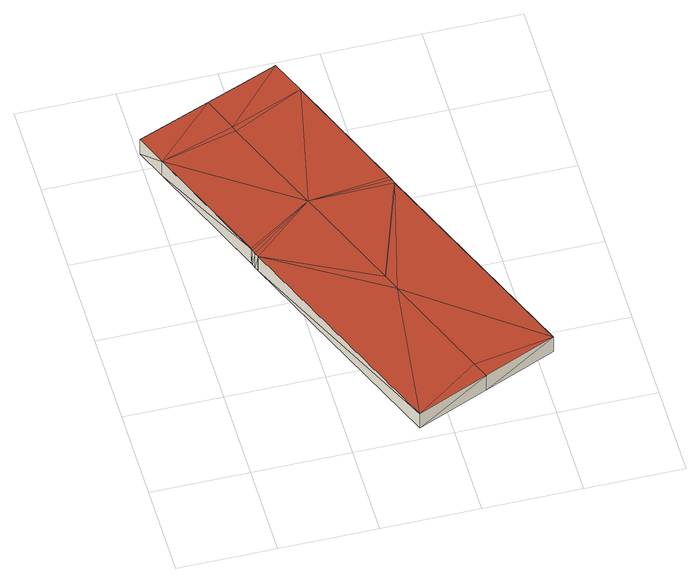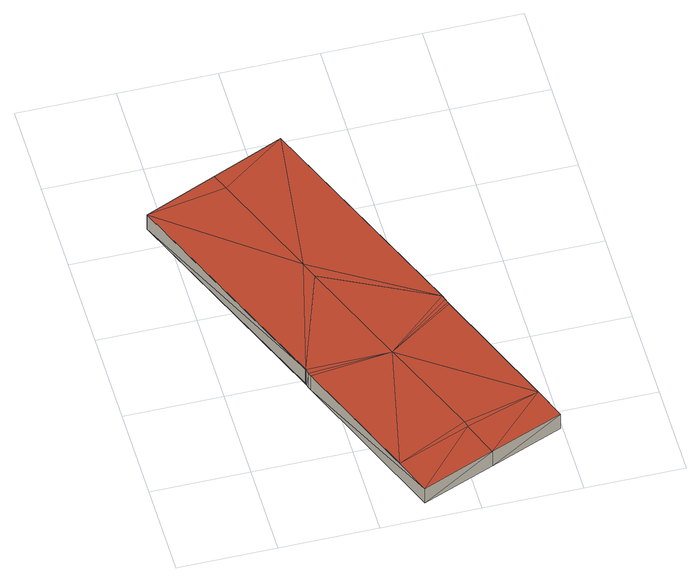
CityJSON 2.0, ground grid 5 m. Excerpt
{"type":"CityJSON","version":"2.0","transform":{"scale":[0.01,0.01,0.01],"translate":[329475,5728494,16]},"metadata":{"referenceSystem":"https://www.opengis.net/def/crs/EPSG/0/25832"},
"CityObjects":{
"building1":{"type":"Building","attributes":{"Geometrietyp2DReferenz":"2000","Gemeindeschluessel":"05170048","function":"53001_1800","roofType":"9999","measuredHeight":1},"geometry":[{"type":"MultiSurface","lod":"2","boundaries":[[[0,1,2]],[[1,3,2]],[[4,5,0]],[[5,1,0]],[[6,7,4]],[[7,5,4]],[[8,9,6]],[[9,7,6]],[[10,11,8]],[[11,9,8]],[[12,13,10]],[[13,11,10]],[[14,15,12]],[[15,13,12]],[[16,17,14]],[[17,15,14]],[[18,19,16]],[[19,17,16]],[[20,21,18]],[[21,19,18]],[[22,23,20]],[[23,21,20]],[[24,25,22]],[[25,23,22]],[[26,27,24]],[[27,25,24]],[[28,29,26]],[[29,27,26]],[[30,31,28]],[[31,29,28]],[[32,33,30]],[[33,31,30]],[[34,35,32]],[[35,33,32]],[[2,3,34]],[[3,35,34]],[[33,35,3]],[[33,3,36]],[[36,3,1]],[[36,1,7]],[[36,7,37]],[[37,7,38]],[[38,7,5]],[[38,5,9]],[[13,17,39]],[[39,17,40]],[[40,17,19]],[[19,21,40]],[[40,21,39]],[[39,21,25]],[[39,25,41]],[[41,25,23]],[[23,25,27]],[[27,25,29]],[[29,33,31]],[[31,33,38]],[[38,33,37]],[[37,33,36]],[[23,38,41]],[[31,38,29]],[[29,38,27]],[[27,38,23]],[[41,38,15]],[[15,38,9]],[[15,9,11]],[[15,11,13]],[[15,13,41]],[[41,13,39]],[[32,2,34]],[[32,42,2]],[[42,0,2]],[[42,6,0]],[[42,43,6]],[[43,44,6]],[[44,4,6]],[[44,8,4]],[[12,45,16]],[[45,46,16]],[[46,18,16]],[[18,46,20]],[[46,45,20]],[[45,24,20]],[[45,47,24]],[[47,22,24]],[[22,26,24]],[[26,28,24]],[[28,30,32]],[[30,44,32]],[[44,43,32]],[[43,42,32]],[[30,28,44]],[[28,26,44]],[[26,22,44]],[[22,47,44]],[[47,14,44]],[[14,8,44]],[[14,10,8]],[[14,12,10]],[[14,47,12]],[[47,45,12]]],"semantics":{"surfaces":[{"type":"WallSurface"},{"type":"GroundSurface"},{"type":"RoofSurface"}],"values":[0,0,0,0,0,0,0,0,0,0,0,0,0,0,0,0,0,0,0,0,0,0,0,0,0,0,0,0,0,0,0,0,0,0,0,0,1,1,1,1,1,1,1,1,1,1,1,1,1,1,1,1,1,1,1,1,1,1,1,1,1,1,1,1,1,1,1,1,2,2,2,2,2,2,2,2,2,2,2,2,2,2,2,2,2,2,2,2,2,2,2,2,2,2,2,2,2,2,2,2]}}]}
},
"vertices":[
[753,2397,168],[753,2397,68],[382,2250,168],[382,2250,68],[1092,1567,173],[1092,1567,73],[826,2214,171],[826,2214,71],[1098,1548,173],[1098,1548,73],[1105,1529,173],[1105,1529,73],[1107,1522,173],[1107,1522,73],[1105,1521,174],[1105,1521,74],[1581,377,175],[1581,377,75],[1212,221,175],[1212,221,75],[844,66,175],[844,66,75],[360,1234,173],[360,1234,73],[359,1233,174],[359,1233,74],[352,1256,173],[352,1256,73],[344,1279,173],[344,1279,73],[341,1291,173],[341,1291,73],[75,1938,171],[75,1938,71],[10,2103,168],[10,2103,68],[454,2067,71],[463,2036,71],[680,1516,73],[946,869,74],[1176,307,75],[912,955,73],[454,2067,171],[463,2036,171],[680,1516,173],[946,869,174],[1176,307,175],[912,955,173]
]}
